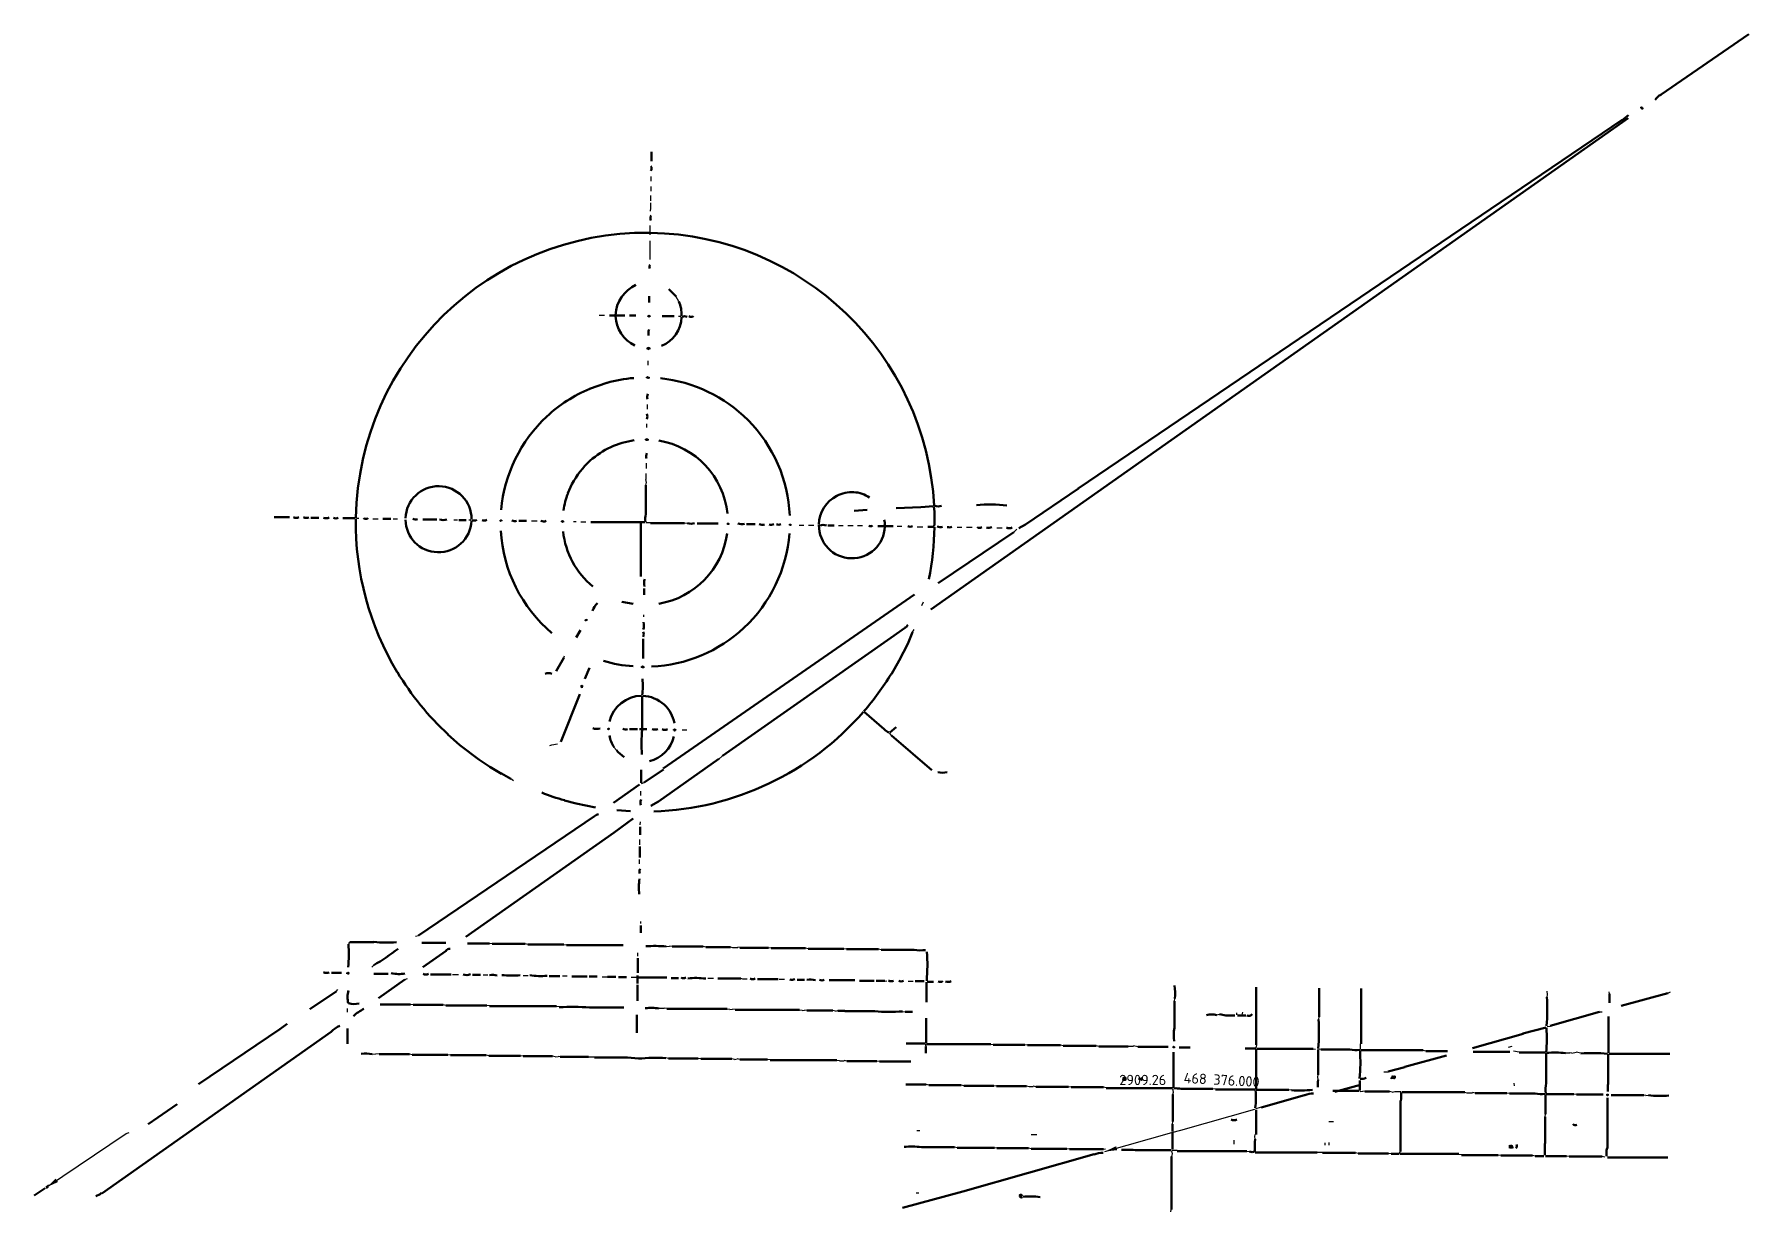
# Model space of a CAD drawing. Header units: millimetres. Extents: x 2 to 417, y 4 to 289.
import ezdxf

# ---------------------------------------------------------------- set-up
doc = ezdxf.new("R2010")
doc.units = ezdxf.units.MM
doc.linetypes.add('DASHED', pattern=[6, 4.5, -1.5])
for name, color, linetype, lineweight in [('DIMS', 4, 'Continuous', 25), ('MAIN', 7, 'Continuous', 50), ('TEXT', 7, 'Continuous', 25), ('THIN', 3, 'Continuous', 25)]:
    doc.layers.add(name, color=color, linetype=linetype, lineweight=lineweight)
doc.styles.add('ESKD', font='isocpeur.ttf', dxfattribs={"oblique": 15})
doc.dimstyles.new('ESKD', dxfattribs={"dimtxt": 5, "dimasz": 3, "dimexe": 2, "dimexo": 0, "dimgap": 1, "dimtad": 1, "dimtxsty": 'ESKD', "dimcen": 2.5, "dimclrd": 256, "dimclre": 256, "dimclrt": 256, "dimadec": 0, "dimazin": 3, "dimtfac": 1, "dimtmove": 0, "dimatfit": 3, "dimlwd": 25, "dimlwe": 25})

msp = doc.modelspace()

# ---------------------------------------------------------------- hatches: boundary and pattern name
at = {"layer": 'DIMS'}
h = msp.add_hatch(color=256, dxfattribs=at)
h.dxf.hatch_style = 1
h.paths.add_polyline_path([(391.16, 271.59), (391.03, 271.47), (390.91, 271.47), (390.78, 271.34), (390.78, 271.09), (390.91, 271.09), (391.03, 270.96), (391.03, 270.83), (391.16, 270.83), (391.29, 270.7), (391.42, 270.83), (391.54, 270.83), (391.67, 270.96), (391.67, 271.21), (391.54, 271.21), (391.42, 271.34), (391.42, 271.47), (391.29, 271.47)])
h = msp.add_hatch(color=256, dxfattribs=at)
h.dxf.hatch_style = 1
h.paths.add_polyline_path([(150.93, 221.16), (150.8, 221.04), (150.67, 221.04), (150.54, 220.91), (150.42, 220.91), (150.42, 220.65), (150.54, 220.65), (150.67, 220.53), (150.8, 220.53), (150.93, 220.4), (151.05, 220.53), (151.18, 220.53), (151.31, 220.65), (151.43, 220.65), (151.43, 220.91), (151.31, 220.91), (151.18, 221.04), (151.05, 221.04)])
h = msp.add_hatch(color=256, dxfattribs=at)
h.dxf.hatch_style = 1
h.paths.add_polyline_path([(150.8, 213.41), (150.67, 213.29), (150.54, 213.29), (150.42, 213.16), (150.29, 213.16), (150.29, 212.78), (150.42, 212.78), (150.54, 212.65), (150.67, 212.65), (150.8, 212.52), (150.93, 212.65), (151.05, 212.65), (151.18, 212.78), (151.31, 212.78), (151.31, 213.16), (151.18, 213.16), (151.05, 213.29), (150.93, 213.29)])
h = msp.add_hatch(color=256, dxfattribs=at)
h.dxf.hatch_style = 1
h.paths.add_polyline_path([(150.54, 206.3), (150.42, 206.17), (150.29, 206.17), (150.16, 206.05), (150.16, 205.79), (150.29, 205.79), (150.42, 205.66), (150.54, 205.66), (150.67, 205.54), (150.8, 205.54), (150.93, 205.66), (151.05, 205.66), (151.18, 205.79), (151.18, 206.05), (151.05, 206.05), (150.93, 206.17), (150.8, 206.17), (150.67, 206.3)])
h = msp.add_hatch(color=256, dxfattribs=at)
h.dxf.hatch_style = 1
h.paths.add_polyline_path([(150.42, 191.31), (150.29, 191.18), (150.16, 191.18), (150.04, 191.06), (149.91, 191.06), (149.91, 190.8), (150.04, 190.67), (150.16, 190.67), (150.29, 190.55), (150.54, 190.55), (150.67, 190.67), (150.8, 190.67), (150.93, 190.8), (150.93, 191.06), (150.8, 191.06), (150.67, 191.18), (150.54, 191.18)])
h = msp.add_hatch(color=256, dxfattribs=at)
h.dxf.hatch_style = 1
h.paths.add_polyline_path([(114.97, 171.62), (114.85, 171.49), (114.72, 171.49), (114.72, 171.11), (114.85, 171.11), (114.97, 170.98), (115.1, 170.98), (115.23, 171.11), (115.35, 171.11), (115.48, 171.24), (115.48, 171.49), (115.35, 171.49), (115.23, 171.62)])
h = msp.add_hatch(color=256, dxfattribs=at)
h.dxf.hatch_style = 1
h.paths.add_polyline_path([(129.96, 171.49), (129.84, 171.37), (129.71, 171.37), (129.58, 171.24), (129.58, 170.98), (129.71, 170.86), (129.84, 170.86), (129.96, 170.73), (130.09, 170.73), (130.22, 170.86), (130.34, 170.86), (130.47, 170.98), (130.47, 171.24), (130.34, 171.24), (130.22, 171.37), (130.09, 171.37)])
h = msp.add_hatch(color=256, dxfattribs=at)
h.dxf.hatch_style = 1
h.paths.add_polyline_path([(169.98, 170.86), (169.85, 170.73), (169.73, 170.73), (169.73, 170.35), (169.85, 170.35), (169.98, 170.22), (170.24, 170.22), (170.36, 170.35), (170.49, 170.35), (170.49, 170.6), (170.36, 170.73), (170.24, 170.73), (170.11, 170.86)])
h = msp.add_hatch(color=256, dxfattribs=at)
h.dxf.hatch_style = 1
h.paths.add_polyline_path([(184.97, 170.6), (184.85, 170.48), (184.72, 170.48), (184.72, 170.22), (184.85, 170.1), (184.97, 170.1), (185.1, 169.97), (185.23, 169.97), (185.35, 170.1), (185.48, 170.1), (185.48, 170.48), (185.35, 170.48), (185.23, 170.6)])
h = msp.add_hatch(color=256, dxfattribs=at)
h.dxf.hatch_style = 1
h.paths.add_polyline_path([(135.81, 147.61), (135.68, 147.48), (135.55, 147.48), (135.43, 147.36), (135.3, 147.36), (135.3, 147.1), (135.43, 146.98), (135.55, 146.98), (135.68, 146.85), (135.81, 146.98), (135.93, 146.98), (136.06, 147.1), (136.06, 147.48), (135.93, 147.48)])
h = msp.add_hatch(color=256, dxfattribs=at)
h.dxf.hatch_style = 1
h.paths.add_polyline_path([(149.4, 136.3), (149.27, 136.18), (149.15, 136.18), (149.02, 136.05), (148.89, 136.05), (148.89, 135.8), (149.02, 135.67), (149.15, 135.67), (149.27, 135.54), (149.66, 135.54), (149.78, 135.67), (149.91, 135.67), (149.91, 136.05), (149.78, 136.05), (149.66, 136.18), (149.53, 136.18)])
h = msp.add_hatch(color=256, dxfattribs=at)
h.dxf.hatch_style = 1
h.paths.add_polyline_path([(134.54, 131.6), (134.41, 131.48), (134.28, 131.48), (134.28, 131.1), (134.41, 130.97), (134.41, 130.84), (134.54, 130.84), (134.66, 130.72), (134.79, 130.84), (134.92, 130.84), (134.92, 130.97), (135.05, 131.1), (135.05, 131.48), (134.92, 131.48), (134.79, 131.6), (134.66, 131.48)])
h = msp.add_hatch(color=256, dxfattribs=at)
h.dxf.hatch_style = 1
h.paths.add_polyline_path([(141.02, 121.19), (140.89, 121.06), (140.76, 121.06), (140.76, 120.68), (140.89, 120.68), (141.02, 120.55), (141.14, 120.55), (141.27, 120.68), (141.4, 120.68), (141.52, 120.81), (141.52, 121.06), (141.4, 121.06), (141.27, 121.19)])
h = msp.add_hatch(color=256, dxfattribs=at)
h.dxf.hatch_style = 1
h.paths.add_polyline_path([(157.15, 121.06), (157.02, 120.93), (156.9, 120.93), (156.77, 120.81), (156.64, 120.81), (156.64, 120.55), (156.77, 120.55), (156.9, 120.43), (156.9, 120.3), (157.02, 120.3), (157.15, 120.17), (157.28, 120.3), (157.4, 120.3), (157.4, 120.43), (157.53, 120.55), (157.66, 120.55), (157.66, 120.81), (157.53, 120.81), (157.4, 120.93), (157.28, 120.93)])
h = msp.add_hatch(color=256, dxfattribs=at)
h.dxf.hatch_style = 1
h.paths.add_polyline_path([(78, 62.12), (77.88, 61.99), (77.75, 61.99), (77.62, 61.86), (77.62, 61.61), (77.75, 61.61), (77.88, 61.48), (78, 61.48), (78.13, 61.36), (78.26, 61.48), (78.38, 61.48), (78.38, 61.61), (78.51, 61.74), (78.51, 61.99), (78.38, 61.99), (78.26, 62.12)])
h = msp.add_hatch(color=256, dxfattribs=at)
h.dxf.hatch_style = 1
h.paths.add_polyline_path([(277.84, 44.21), (277.71, 44.08), (277.59, 44.08), (277.59, 43.7), (277.71, 43.7), (277.84, 43.57), (278.09, 43.57), (278.22, 43.7), (278.35, 43.7), (278.35, 43.95), (278.22, 44.08), (278.09, 44.08), (277.97, 44.21)])
h = msp.add_hatch(color=256, dxfattribs=at)
h.dxf.hatch_style = 1
h.paths.add_polyline_path([(265.77, 36.71), (265.64, 36.59), (265.52, 36.59), (265.52, 36.2), (265.39, 36.08), (265.39, 35.82), (265.52, 35.82), (265.64, 35.7), (266.28, 35.7), (266.41, 35.82), (266.53, 35.82), (266.53, 36.59), (266.41, 36.59), (266.28, 36.71)])
h = msp.add_hatch(color=256, dxfattribs=at)
h.dxf.hatch_style = 1
h.paths.add_polyline_path([(270.22, 36.71), (270.09, 36.59), (269.96, 36.59), (269.84, 36.46), (269.71, 36.46), (269.58, 36.59), (269.46, 36.46), (269.33, 36.46), (269.33, 35.95), (269.46, 35.95), (269.58, 35.82), (269.71, 35.95), (269.84, 35.82), (269.96, 35.82), (270.09, 35.7), (270.22, 35.7), (270.34, 35.82), (270.47, 35.82), (270.47, 36.59), (270.34, 36.59)])
h = msp.add_hatch(color=256, dxfattribs=at)
h.dxf.hatch_style = 1
h.paths.add_polyline_path([(330.82, 37.09), (330.69, 36.97), (330.56, 36.97), (330.56, 36.71), (330.31, 36.46), (330.31, 36.2), (330.44, 36.2), (330.56, 36.08), (330.69, 36.2), (331.07, 36.2), (331.2, 36.08), (331.32, 36.08), (331.45, 36.2), (331.58, 36.2), (331.58, 36.33), (331.71, 36.46), (331.71, 36.84), (331.58, 36.97), (331.45, 36.97), (331.32, 37.09), (331.2, 37.09), (331.07, 36.97), (330.94, 36.97)])
h = msp.add_hatch(color=256, dxfattribs=at)
h.dxf.hatch_style = 1
h.paths.add_polyline_path([(382.78, 32.65), (382.65, 32.52), (382.52, 32.52), (382.52, 32.14), (382.65, 32.14), (382.78, 32.01), (383.03, 32.01), (383.16, 32.14), (383.28, 32.14), (383.28, 32.52), (383.16, 32.52), (383.03, 32.65)])
h = msp.add_hatch(color=256, dxfattribs=at)
h.dxf.hatch_style = 1
h.paths.add_polyline_path([(359.27, 20.33), (359.15, 20.2), (359.02, 20.2), (359.02, 19.44), (359.15, 19.44), (359.27, 19.31), (359.91, 19.31), (360.04, 19.44), (360.16, 19.44), (360.16, 19.82), (360.04, 19.94), (360.04, 20.07), (359.91, 20.2), (359.78, 20.2), (359.66, 20.33), (359.53, 20.33), (359.4, 20.2)])

# ---------------------------------------------------------------- linework, layer by layer
at = {"layer": 'MAIN'}
for p, q in [((395.86, 274.44), (417.08, 289)), ((219.11, 149.82), (387.87, 268.71)), ((254.82, 179.11), (386.43, 268.29)), ((386.46, 268.24), (387.99, 269.43)), ((151.56, 258.26), (151.56, 260.54)), ((150.99, 224.08), (150.99, 225.61)), ((157.53, 225.52), (155.71, 227.34)), ((141.4, 220.91), (145.08, 220.91)), ((146.23, 220.91), (147.75, 220.91)), ((154.1, 220.78), (157.02, 220.78)), ((136.57, 203.23), (140.76, 204.67)), ((131.31, 177.97), (132.28, 180.13)), ((150.16, 172.89), (150.16, 179.88)), ((242.01, 170.4), (254.85, 179.06)), ((210.76, 174.29), (216.73, 174.54)), ((216.73, 174.54), (219.78, 174.8)), ((60.22, 172.13), (63.9, 172.13)), ((69.11, 172), (71.02, 172)), ((76.86, 171.87), (79.78, 171.87)), ((86.52, 171.75), (88.42, 171.75)), ((99.6, 171.56), (96.17, 171.56)), ((106.72, 171.43), (104.93, 171.43)), ((119.42, 171.24), (121.32, 171.24)), ((149.91, 170.92), (136.82, 170.92)), ((148.94, 157.77), (148.94, 170.73)), ((151.31, 170.73), (159.56, 170.73)), ((162.61, 170.6), (167.7, 170.6)), ((174.56, 170.48), (176.59, 170.48)), ((195.77, 170.16), (194.24, 170.16)), ((200.6, 173.65), (203.77, 173.91)), ((240.46, 169.45), (242.04, 170.36)), ((206.32, 169.97), (210, 169.97)), ((218.38, 169.84), (219.91, 169.84)), ((220.91, 156.14), (239.21, 168.54)), ((149.78, 153.33), (149.78, 154.85)), ((147.11, 151.17), (144.32, 151.68)), ((154.32, 111.34), (215.22, 153.41)), ((210.25, 143.49), (212.79, 145.3)), ((133.29, 143.02), (134.33, 144.83)), ((149.53, 137.96), (149.53, 142.66)), ((168.71, 114.38), (210.25, 143.49)), ((211.5, 137.45), (213.56, 141.51)), ((213.56, 141.51), (214.73, 144.31)), ((128.47, 134.89), (130.32, 138.1)), ((209.58, 134.14), (211.49, 137.45)), ((135.43, 133), (136.54, 135.67)), ((129.58, 117.76), (134.16, 129.32)), ((149.27, 120.93), (149.27, 128.81)), ((207.84, 120.81), (203.01, 125)), ((146.23, 120.81), (148.13, 120.81)), ((148.64, 120.81), (150.42, 120.81)), ((209.24, 120.04), (210.76, 121.32)), ((105.19, 117), (102.27, 119.54)), ((109.76, 113.49), (105.19, 117)), ((219.4, 110.9), (209.62, 119.28)), ((112.43, 111.71), (109.76, 113.49)), ((153.22, 103.37), (167.83, 113.63)), ((115.24, 110.06), (112.42, 111.69)), ((117.49, 108.79), (115.25, 110.08)), ((149.02, 107.85), (149.02, 111.03)), ((149.78, 107.95), (154.48, 111.1)), ((142.31, 103.04), (148.63, 107.41)), ((95.16, 70.93), (137.73, 99.78)), ((133.27, 102.85), (130.47, 103.6)), ((137.97, 101.88), (133.27, 102.84)), ((146.48, 100.99), (143.18, 101.24)), ((151.41, 102.29), (153.23, 103.34)), ((106.6, 70.62), (142.54, 95.87)), ((142.54, 95.86), (147.11, 99.21)), ((148.77, 95.27), (148.77, 97.18)), ((148.7, 89.81), (148.7, 92.48)), ((148.94, 71.52), (148.94, 73.3)), ((78.51, 69.32), (84.36, 69.32)), ((95.92, 69.11), (101.76, 69.11)), ((96.22, 63.24), (101.81, 67.18)), ((106.97, 68.98), (112.3, 68.98)), ((112.94, 68.85), (120.94, 68.85)), ((121.58, 68.72), (130.34, 68.72)), ((144.7, 68.53), (130.98, 68.53)), ((156.52, 68.22), (164.01, 68.22)), ((164.65, 68.09), (170.62, 68.09)), ((172.9, 67.96), (179.89, 67.96)), ((180.53, 67.83), (188.78, 67.83)), ((189.42, 67.71), (198.06, 67.71)), ((198.69, 67.58), (206.44, 67.58)), ((207.08, 67.45), (215.08, 67.45)), ((148.26, 61.86), (148.26, 65.42)), ((74.07, 61.86), (76.48, 61.86)), ((86.01, 61.67), (84.35, 61.67)), ((85.5, 55.77), (91.85, 60.29)), ((86.01, 61.61), (87.79, 61.61)), ((98.08, 61.48), (103.03, 61.48)), ((108.24, 61.36), (110.15, 61.36)), ((126.79, 61.1), (129.33, 61.1)), ((132.25, 60.98), (135.93, 60.98)), ((136.44, 60.98), (138.35, 60.98)), ((142.92, 60.9), (140.89, 60.9)), ((143.56, 60.85), (145.46, 60.85)), ((148.13, 59.32), (148.13, 61.23)), ((148.13, 55.13), (148.13, 58.94)), ((148.26, 60.72), (155.25, 60.72)), ((156.26, 60.59), (158.04, 60.59)), ((167.57, 60.47), (173.16, 60.47)), ((177.22, 60.34), (182.18, 60.34)), ((186.75, 60.21), (188.53, 60.21)), ((194.5, 60.09), (200.73, 60.09)), ((201.87, 59.96), (205.43, 59.96)), ((207.97, 59.91), (205.93, 59.91)), ((215.34, 59.83), (217.5, 59.83)), ((218.13, 54.75), (218.13, 59.58)), ((218.26, 59.7), (219.78, 59.7)), ((297.91, 44.46), (297.91, 58.43)), ((313.16, 51.19), (313.16, 58.18)), ((68.87, 53.09), (75.22, 57.38)), ((85.88, 54.24), (93.25, 54.24)), ((93.88, 54.12), (101.13, 54.12)), ((101.76, 53.99), (111.67, 53.99)), ((278.09, 48.53), (278.09, 55)), ((323.26, 44.71), (323.26, 58.05)), ((383.35, 54.62), (383.35, 56.79)), ((386.19, 53.91), (397.53, 56.94)), ((128.57, 53.8), (112.3, 53.8)), ((144.83, 53.48), (136.57, 53.48)), ((148, 47.38), (148, 51.7)), ((169.86, 53.16), (155.24, 53.16)), ((187.39, 52.91), (171.76, 52.91)), ((189.17, 52.72), (195.39, 52.72)), ((198.31, 52.65), (196.66, 52.65)), ((198.31, 52.59), (205.55, 52.59)), ((212.92, 52.4), (214.7, 52.4)), ((218, 44.84), (218, 50.94)), ((290.54, 51.57), (289.02, 51.83)), ((290.54, 51.57), (292.7, 51.57)), ((293.34, 51.57), (295.37, 51.57)), ((369.05, 49.02), (380.99, 52.43)), ((383.15, 42.43), (383.15, 51.32)), ((18.49, 8.49), (74, 47.59)), ((41.92, 34.93), (61.62, 48.2)), ((61.62, 48.2), (63.39, 49.54)), ((77.94, 44.71), (77.94, 48.4)), ((350.27, 43.66), (362.46, 47.14)), ((362.45, 47.17), (368.04, 48.66)), ((85.63, 42.17), (92.99, 42.17)), ((93.63, 42.05), (102.27, 42.05)), ((102.9, 41.92), (111.54, 41.92)), ((112.18, 41.79), (119.8, 41.79)), ((120.44, 41.67), (127.55, 41.67)), ((129.46, 41.54), (136.32, 41.54)), ((217.75, 44.78), (213.18, 44.78)), ((217.93, 42.43), (217.93, 44.08)), ((233.63, 44.65), (218.13, 44.65)), ((234.26, 44.46), (241.89, 44.46)), ((242.52, 44.33), (250.53, 44.33)), ((251.16, 44.21), (259.17, 44.21)), ((259.8, 44.08), (266.91, 44.08)), ((269.2, 43.95), (276.57, 43.95)), ((277.9, 40.27), (277.9, 42.68)), ((279.24, 43.83), (281.91, 43.83)), ((295.25, 43.57), (297.79, 43.57)), ((297.85, 33.66), (297.85, 43.45)), ((311.63, 43.51), (298.04, 43.51)), ((312.9, 37.22), (312.9, 43.32)), ((313.54, 43.32), (320.53, 43.32)), ((338.31, 43.13), (323.19, 43.13)), ((333.84, 39.15), (343.91, 41.85)), ((338.95, 42.94), (344.16, 42.94)), ((359.27, 42.75), (350.38, 42.75)), ((367.91, 42.62), (361.56, 42.62)), ((368.04, 35.19), (368.04, 42.43)), ((383.03, 34.81), (383.03, 42.17)), ((398.02, 42.24), (383.28, 42.24)), ((137.71, 41.41), (145.72, 41.41)), ((148.38, 41.16), (145.72, 41.41)), ((155.63, 41.16), (162.87, 41.16)), ((163.5, 41.03), (171, 41.03)), ((172.9, 40.9), (179.64, 40.9)), ((196.41, 40.71), (180.27, 40.71)), ((198.82, 40.52), (206.06, 40.52)), ((214.32, 40.4), (206.7, 40.4)), ((277.84, 34.04), (277.84, 40.27)), ((329.8, 37.97), (333.87, 39.06)), ((213.05, 34.81), (218, 34.81)), ((218.64, 34.68), (226.52, 34.68)), ((227.15, 34.55), (234.39, 34.55)), ((235.03, 34.43), (242.27, 34.43)), ((244.56, 34.3), (252.43, 34.3)), ((253.07, 34.17), (260.94, 34.17)), ((277.59, 33.98), (261.58, 33.98)), ((279.75, 33.79), (287.37, 33.79)), ((288, 33.66), (296.01, 33.66)), ((297.66, 33.6), (296, 33.6)), ((297.91, 33.54), (305.79, 33.54)), ((316.46, 33.28), (322.81, 33.28)), ((316.9, 33.08), (323.12, 34.74)), ((322.94, 33.41), (322.94, 35.82)), ((382.97, 33.15), (382.97, 34.81)), ((29.72, 25.26), (36.71, 30.08)), ((277.71, 25.91), (277.71, 32.39)), ((299.06, 29.29), (309.6, 32.29)), ((324.21, 33.16), (330.18, 33.16)), ((332.79, 18.67), (332.79, 30.87)), ((348.35, 32.96), (333.1, 32.96)), ((350.89, 32.77), (358.51, 32.77)), ((359.15, 32.65), (365.37, 32.65)), ((367.91, 27.69), (367.91, 32.39)), ((368.04, 32.52), (374.77, 32.52)), ((375.41, 32.39), (381.89, 32.39)), ((382.93, 19.43), (382.93, 31.63)), ((383.79, 32.27), (391.67, 32.27)), ((277.59, 23.5), (277.59, 25.28)), ((297.91, 22.74), (297.91, 28.71)), ((367.79, 20.58), (367.79, 27.06)), ((277.59, 19.18), (277.59, 23.12)), ((216.86, 19.69), (224.86, 19.69)), ((225.5, 19.56), (234.52, 19.56)), ((226.9, 8.97), (258.66, 17.96)), ((235.15, 19.44), (242.78, 19.44)), ((243.41, 19.31), (252.05, 19.31)), ((252.69, 19.18), (260.94, 19.18)), ((269.07, 18.93), (277.33, 18.93)), ((277.4, 4.57), (277.4, 17.4)), ((295.63, 18.74), (278.73, 18.74)), ((312.65, 18.38), (297.66, 18.38)), ((313.92, 18.29), (321.92, 18.29)), ((322.56, 18.17), (329.93, 18.17)), ((330.56, 18.04), (332.47, 18.04)), ((346.95, 18.08), (332.72, 18.08)), ((347.59, 17.78), (356.48, 17.78)), ((357.11, 17.66), (364.74, 17.66)), ((365.37, 17.53), (367.53, 17.53)), ((367.72, 17.78), (367.72, 20.58)), ((367.91, 17.53), (372.99, 17.53)), ((373.63, 17.4), (381.63, 17.4)), ((397.51, 17.21), (382.9, 17.21)), ((2.16, 8), (4.82, 9.79)), ((212.27, 5), (226.91, 8.92))]:
    msp.add_line(p, q, dxfattribs=at)
for centre, radius, start, end in [((396.63, 272.12), 2.37, 108.4007, 155.2897), ((150.44, 256.54), 1.11, 330.0222, 29.9778), ((152.88, 244.46), 1.61, 153.7449, 199.5603), ((150.27, 170.68), 70.29, 89.3613, 178.9229), ((150.21, 171.12), 69.83, 3.1213, 89.1043), ((151.91, 232.71), 0.887, 144.5625, 203.6187), ((151.21, 220.68), 8.39, 114.1124, 177.5513), ((152.08, 221.36), 6.73, 356.1171, 26.1439), ((150.93, 221.01), 8.08, 181.6198, 244.9494), ((150.95, 220.86), 7.88, 292.4406, 357.6043), ((159.58, 219.03), 1.72, 69.1976, 111.9232), ((161.15, 221.7), 1.08, 238.0577, 301.9423), ((153.75, 216.63), 2.97, 161.0052, 190.5988), ((149.74, 173.27), 32.64, 94.3915, 105.951), ((150.12, 170.98), 34.95, 44.8099, 84.0765), ((149.98, 170.98), 34.9, 112.5779, 133.0138), ((152.12, 201.27), 1.61, 153.7449, 199.5603), ((150.38, 170.69), 35.39, 133.172, 174.7987), ((149.21, 196.52), 1.34, 332.2942, 27.7058), ((150.19, 171.04), 34.84, 2.4219, 44.8169), ((150.11, 170.79), 20.14, 97.8123, 131.6999), ((151.86, 186.91), 1.61, 153.7449, 199.5603), ((150.08, 170.99), 19.94, 5.8287, 80.6032), ((150.63, 170.5), 20.71, 132.2282, 152.303), ((100, 171.65), 7.99, 359.7874, 178.3979), ((152.18, 170.11), 22.28, 159.3702, 170.526), ((199.99, 170.22), 7.93, 116.8249, 179.0705), ((200.3, 169.23), 8.97, 88.8804, 115.708), ((200.38, 171.51), 6.66, 53.7288, 89.2092), ((197.41, 171.92), 22.65, 355.0802, 6.9757), ((220.78, 177.3), 2.55, 253.4375, 290.8177), ((233.33, 135.95), 39.25, 83.8167, 94.581), ((65.55, 173.27), 1.31, 240.9778, 299.0222), ((68.04, 173.57), 1.61, 243.7488, 289.5577), ((72.78, 173.55), 1.69, 248.2158, 296.7996), ((75.15, 172.92), 1.08, 238.0577, 301.9423), ((150.67, 170.99), 70.72, 179.3866, 210.9253), ((82.39, 172.79), 1.08, 238.0577, 301.9423), ((99.96, 171.63), 7.97, 180.9656, 268.3421), ((94.4, 172.93), 1.35, 241.2586, 290.7745), ((100.06, 171.6), 7.93, 267.5877, 357.393), ((101.13, 173.92), 2.47, 248.8882, 291.1118), ((108.61, 172.67), 1.35, 249.2255, 298.7414), ((111.02, 172.67), 1.35, 249.2255, 298.7414), ((118.42, 172.55), 1.35, 241.2586, 290.7745), ((125.47, 172.5), 1.4, 240.5968, 293.9576), ((155.63, 171.64), 5.61, 167.0822, 186.633), ((161.01, 173.47), 2.91, 254.2576, 289.4703), ((173.3, 172.99), 2.55, 249.1823, 286.5625), ((178.32, 171.92), 1.61, 243.7488, 289.5577), ((180.51, 171.66), 1.35, 249.2255, 298.7414), ((182.23, 171.42), 1.1, 247.8772, 301.744), ((200.04, 170.19), 8, 179.7455, 357.5038), ((192.96, 167.71), 2.55, 69.1823, 106.5625), ((206.11, 170.72), 1.9, 341.5388, 24.1572), ((150.08, 170.89), 35.09, 183.3751, 229.8263), ((149.87, 170.75), 19.83, 185.9719, 230.8425), ((150.03, 170.91), 19.98, 279.5131, 352.1864), ((149.75, 171.06), 35.29, 313.1989, 355.3389), ((204.53, 170.82), 0.887, 246.3841, 305.4324), ((214.13, 170.89), 1.08, 238.0577, 301.9423), ((155.52, 170.23), 64.48, 348.2804, 359.5401), ((221.39, 171.06), 1.35, 239.3185, 294.279), ((223.58, 171.02), 1.35, 249.2255, 298.7414), ((230.9, 170.63), 1.08, 238.0577, 301.9423), ((233.17, 171.16), 1.61, 250.4423, 296.2512), ((238.14, 171.22), 1.75, 246.7846, 293.2154), ((152.65, 156.17), 2.91, 160.5267, 195.7447), ((141.31, 148.16), 4.25, 132.1153, 161.7093), ((146.79, 145.91), 2.91, 340.5267, 15.7447), ((150.12, 170.68), 34.73, 272.372, 313.1911), ((212.22, 146.7), 1.48, 292.1967, 335.2122), ((148.32, 143.8), 1.34, 332.2942, 27.7058), ((148.81, 165.93), 29.91, 252.6469, 266.7482), ((148.76, 169.84), 68.46, 210.926, 227.2573), ((126.6, 132.24), 2.18, 67.9372, 112.0628), ((134.87, 131.23), 14.56, 351.4297, 6.939), ((146.68, 173.21), 74, 319.5168, 328.1528), ((149.31, 120.74), 8.19, 91.1652, 166.0313), ((148.96, 120.46), 8.48, 48.1775, 87.0095), ((149.9, 171.01), 70.11, 271.7673, 319.0274), ((148.96, 120.74), 8.27, 10.9962, 46.8911), ((138.3, 123.8), 2.91, 250.5297, 285.7424), ((145.22, 122.11), 1.35, 241.2586, 290.7745), ((183.55, 117.3), 34.44, 174.3641, 184.3023), ((152.35, 122.65), 1.93, 250.3149, 291.9092), ((154.74, 121.95), 1.31, 240.9778, 299.0222), ((209.83, 122.38), 2.5, 218.4286, 250.1768), ((147.36, 120.06), 6.04, 187.4603, 216.1287), ((149.07, 121), 8.14, 284.0513, 346.1144), ((150.07, 121.81), 9.28, 220.9019, 236.5135), ((221.95, 113.76), 3.49, 251.0813, 288.5633), ((138.9, 138.04), 35.39, 246.8404, 256.2438), ((150.75, 103.01), 1.9, 155.8428, 198.4612), ((138.94, 98.44), 1.81, 96.686, 132.1382), ((163.69, 82.42), 15.21, 171.7397, 185.6386), ((149.95, 86.37), 1.35, 151.2543, 200.7772), ((47.65, 66.45), 30.64, 354.0186, 4.477), ((59.79, 106.25), 49.09, 299.9907, 308.2682), ((87.49, 102.85), 33.65, 264.6592, 273.9667), ((102.93, 66.12), 1.6, 95.6228, 136.0311), ((152.37, 41.63), 26.75, 84.095, 94.7176), ((216.76, 77.33), 10.02, 260.327, 276.3482), ((171.32, 63.78), 46.98, 355.3307, 3.8552), ((72.94, 63.54), 1.69, 243.2004, 291.7842), ((90.42, 70.77), 9.19, 258.3237, 279.0295), ((96.97, 62.93), 1.47, 243.0976, 294.5368), ((106.7, 63.88), 2.54, 252.6635, 293.253), ((113.06, 56.32), 5.06, 76.8594, 98.5666), ((117.84, 81.24), 20.05, 262.8655, 275.5845), ((124.68, 77.9), 16.81, 261.151, 275.4339), ((159.25, 61.64), 1.08, 238.0577, 301.9423), ((162.29, 43.41), 17.22, 82.122, 96.504), ((176.02, 61.38), 1.08, 238.0577, 301.9423), ((185.53, 61.78), 1.61, 250.4423, 296.2512), ((189.97, 55.57), 4.67, 74.8314, 99.9027), ((192.79, 61.13), 1.08, 238.0577, 301.9423), ((209.58, 61.18), 1.35, 239.3185, 294.279), ((211.97, 60.88), 1.08, 238.0577, 301.9423), ((221.42, 61.01), 1.35, 249.2255, 298.7414), ((223.32, 61.56), 1.9, 251.5413, 294.1536), ((268.33, 57.03), 9.93, 352.0292, 10.3877), ((83.19, 55.96), 5.23, 162.1668, 195.9957), ((79.61, 60.29), 5.97, 256.1285, 281.378), ((323.32, 53.11), 45.01, 354.802, 3.6982), ((85.33, 45.43), 8.41, 113.8435, 134.5849), ((132.59, 4.62), 49.03, 85.3445, 93.9581), ((151.43, 40.32), 13.06, 81.5836, 96.1001), ((209.19, 99.25), 46.82, 265.5442, 273.7884), ((287.08, 47.15), 4.67, 74.0421, 105.2597), ((296.08, 52.48), 1.04, 243.7033, 321.4064), ((267.39, 47.46), 45.68, 355.1181, 3.8844), ((78.57, 43.07), 6.46, 112.5082, 135.0841), ((290.3, 46.66), 12.36, 171.2922, 186.0478), ((334.25, 45.94), 33.95, 354.4978, 4.3653), ((82.35, 33.02), 9.3, 79.9585, 96.4397), ((322.02, 51.12), 7.95, 259.1378, 276.5935), ((276.39, 40.36), 46.7, 355.0572, 3.319), ((370.18, 19.4), 23.19, 83.6547, 94.9684), ((378.99, -3.84), 46.29, 85.1513, 93.1729), ((152.5, 0.26), 41.05, 86.5212, 95.7418), ((278.55, 28.82), 5.11, 76.4693, 96.5274), ((278.89, 31.65), 18.92, 352.6052, 5.3105), ((308.44, 59.19), 25.8, 265.5366, 276.824), ((317.78, 34.74), 5.02, 166.0375, 186.4752), ((323.41, 38.51), 2.31, 261.4512, 297.068), ((376.5, 33.63), 8.61, 169.5613, 186.5236), ((311.65, 27.23), 5.42, 88.8091, 112.0211), ((326.84, 32.18), 6.15, 347.6543, 6.6779), ((366.87, 40.45), 7.95, 259.1378, 276.5935), ((395.56, 58.85), 26.75, 264.095, 274.7176), ((292.54, 27.53), 1.34, 236.9066, 298.661), ((375.13, 25.87), 0.885, 224.086, 295.6126), ((308.28, 19.85), 10.77, 170.6695, 186.2519), ((214.49, -0.04), 19.88, 83.1449, 95.24), ((260.55, 13.24), 5.05, 86.9984, 111.8798), ((266.89, 2.24), 16.84, 82.5481, 95.5314), ((296.82, 20.12), 1.61, 250.4423, 296.2512), ((360.37, 19.94), 0.617, 300.8037, 34.7279), ((388.25, 18.18), 5.61, 167.0822, 186.633), ((16.54, 10.34), 2.53, 281.1536, 316.9914), ((240.91, 7.88), 0.304, 358.5884, 155.7874), ((241.04, 7.92), 0.39, 167.8947, 306.1647), ((243.27, -8.53), 16.31, 81.9043, 96.6432)]:
    msp.add_arc(centre, radius, start, end, dxfattribs=at)
at = {"layer": 'THIN'}
for p, q in [((151.43, 253.43), (151.43, 254.57)), ((151.37, 248.72), (151.37, 250)), ((151.43, 251.01), (151.43, 252.16)), ((151.31, 246.19), (151.41, 246.95)), ((151.36, 246.95), (151.36, 248.22)), ((158.14, 224.34), (157.48, 225.48)), ((138.86, 221.04), (140.13, 221.04)), ((158.04, 220.78), (158.68, 220.78)), ((150.74, 208.96), (150.74, 209.99)), ((150.54, 198.3), (150.54, 199.44)), ((150.42, 193.85), (150.42, 194.74)), ((150.23, 181.27), (150.23, 182.67)), ((150.29, 183.94), (150.29, 185.21)), ((150.29, 180.51), (150.16, 181.27)), ((150.16, 179.88), (150.29, 180.51)), ((80.16, 171.87), (80.67, 171.87)), ((84.1, 171.75), (85.37, 171.75)), ((90.08, 171.68), (89.05, 171.68)), ((103.67, 171.49), (104.56, 171.49)), ((107.35, 171.49), (107.86, 171.49)), ((122.47, 171.24), (123.87, 171.24)), ((132.63, 171.11), (133.27, 171.11)), ((134.41, 170.98), (135.68, 170.98)), ((151.31, 170.79), (150.16, 170.79)), ((160.2, 170.6), (159.56, 170.73)), ((187.26, 170.22), (188.4, 170.22)), ((189.55, 170.22), (190.82, 170.22)), ((196.79, 170.1), (197.93, 170.1)), ((199.07, 170.1), (200.34, 170.1)), ((201.36, 170.1), (202.63, 170.1)), ((211.02, 169.97), (212.16, 169.97)), ((215.84, 169.84), (217.24, 169.84)), ((225.5, 169.71), (226.64, 169.71)), ((227.79, 169.71), (229.18, 169.71)), ((235.15, 169.59), (236.42, 169.59)), ((239.24, 168.5), (239.96, 169.23)), ((216.99, 150.79), (217.37, 151.68)), ((149.66, 147.99), (149.66, 148.5)), ((214.73, 144.31), (215.08, 144.94)), ((130.34, 138.08), (130.47, 138.59)), ((158.93, 120.68), (160.07, 120.68)), ((126.91, 116.87), (127.42, 117.07)), ((127.42, 117.07), (128.82, 117.25)), ((143.05, 115.73), (142.46, 116.49)), ((209.62, 119.28), (209.11, 119.92)), ((167.86, 113.6), (168.68, 114.42)), ((118.15, 108.36), (117.51, 108.84)), ((149.15, 107.72), (149.78, 107.95)), ((148.96, 104.8), (148.96, 105.82)), ((148.77, 97.69), (148.89, 98.45)), ((148.7, 92.86), (148.7, 94.13)), ((148.64, 88.29), (148.64, 89.3)), ((94.39, 70.76), (95.15, 70.93)), ((148.94, 73.81), (148.94, 74.31)), ((78.26, 68.85), (78.51, 69.28)), ((112.94, 68.85), (112.3, 68.98)), ((121.58, 68.72), (120.94, 68.85)), ((130.97, 68.55), (130.34, 68.68)), ((148.26, 65.93), (148.26, 66.69)), ((155.12, 68.22), (155.88, 68.32)), ((156.52, 68.22), (155.88, 68.32)), ((164.65, 68.09), (164.01, 68.22)), ((171.25, 67.96), (170.62, 68.09)), ((171.25, 68.01), (172.4, 68.01)), ((172.91, 67.97), (172.4, 68.08)), ((180.53, 67.83), (179.89, 67.96)), ((189.42, 67.71), (188.78, 67.83)), ((198.69, 67.58), (198.06, 67.71)), ((207.08, 67.45), (206.44, 67.58)), ((83.85, 63.26), (84.36, 63.69)), ((91.85, 60.29), (92.49, 60.47)), ((104.81, 61.42), (103.41, 61.42)), ((110.78, 61.36), (111.92, 61.36)), ((120.44, 61.23), (121.71, 61.23)), ((131.11, 61.04), (129.96, 61.04)), ((139.62, 60.9), (140.89, 60.9)), ((148.01, 60.78), (146.6, 60.78)), ((166.55, 60.53), (165.15, 60.53)), ((173.67, 60.37), (173.16, 60.47)), ((173.66, 60.42), (174.68, 60.42)), ((183.71, 60.28), (182.43, 60.28)), ((207.97, 59.86), (208.48, 59.96)), ((213.68, 59.83), (214.83, 59.83)), ((75.21, 57.39), (75.59, 57.8)), ((93.88, 54.12), (93.25, 54.24)), ((101.76, 53.99), (101.13, 54.12)), ((112.3, 53.86), (111.67, 53.99)), ((278.09, 55), (278.22, 55.64)), ((368.42, 56.66), (368.29, 57.42)), ((368.29, 56.02), (368.42, 56.66)), ((383.41, 56.78), (383.28, 57.29)), ((397.51, 56.99), (398.15, 57.29)), ((78, 52.34), (78, 53.23)), ((129.2, 53.61), (128.57, 53.73)), ((153.34, 53.29), (154.61, 53.29)), ((155.25, 53.23), (154.61, 53.35)), ((170.49, 52.97), (169.85, 53.1)), ((170.49, 52.97), (171.13, 53.1)), ((171.76, 52.96), (171.12, 53.09)), ((188.02, 52.72), (187.39, 52.85)), ((188.02, 52.72), (188.53, 52.82)), ((189.17, 52.72), (188.53, 52.82)), ((196.03, 52.59), (195.39, 52.72)), ((196.03, 52.59), (196.66, 52.72)), ((212.92, 52.34), (212.29, 52.46)), ((288.38, 51.7), (289.02, 51.83)), ((293.21, 51.7), (293.21, 52.21)), ((294.48, 51.7), (294.61, 52.34)), ((313.03, 50.56), (313.16, 51.19)), ((381.63, 52.34), (381, 52.39)), ((368.29, 48.91), (369.06, 48.98)), ((83.97, 42.17), (84.86, 42.3)), ((85.63, 42.17), (84.86, 42.3)), ((93.63, 42.05), (92.99, 42.17)), ((102.9, 41.92), (102.27, 42.05)), ((112.18, 41.79), (111.54, 41.92)), ((120.44, 41.67), (119.8, 41.79)), ((128.19, 41.54), (127.55, 41.67)), ((128.19, 41.54), (128.95, 41.64)), ((129.46, 41.54), (128.95, 41.64)), ((217.98, 44.08), (217.88, 44.59)), ((234.26, 44.44), (233.62, 44.56)), ((242.52, 44.33), (241.89, 44.46)), ((251.16, 44.21), (250.53, 44.33)), ((259.8, 44.08), (259.17, 44.21)), ((266.91, 44.14), (268.19, 44.14)), ((269.2, 43.94), (268.19, 44.22)), ((297.91, 43.7), (298.04, 44.46)), ((312.27, 43.32), (311.63, 43.44)), ((313.54, 43.32), (313.03, 43.44)), ((323.13, 43.31), (323.13, 44.72)), ((338.95, 42.94), (338.31, 43.06)), ((358.96, 43.92), (359.84, 44.15)), ((361.56, 42.68), (360.16, 42.91)), ((372.74, 42.48), (373.76, 42.48)), ((374.26, 42.43), (373.76, 42.53)), ((374.27, 42.42), (375.28, 42.69)), ((376.42, 42.4), (375.29, 42.71)), ((137.72, 41.48), (136.31, 41.48)), ((155.63, 41.16), (154.99, 41.29)), ((163.5, 41.03), (162.87, 41.16)), ((171.63, 40.9), (171, 41.03)), ((171.63, 40.9), (172.27, 41.03)), ((172.9, 40.9), (172.27, 41.03)), ((180.27, 40.78), (179.64, 40.9)), ((197.05, 40.55), (196.41, 40.67)), ((197.04, 40.59), (198.19, 40.59)), ((198.82, 40.52), (198.19, 40.65)), ((206.7, 40.4), (206.06, 40.52)), ((328.78, 37.91), (329.8, 37.91)), ((218.64, 34.68), (218, 34.81)), ((227.15, 34.53), (226.51, 34.66)), ((235.03, 34.43), (234.39, 34.55)), ((242.9, 34.3), (242.27, 34.43)), ((242.9, 34.36), (243.92, 34.36)), ((244.56, 34.3), (243.92, 34.43)), ((253.07, 34.17), (252.43, 34.3)), ((261.58, 34.04), (260.94, 34.17)), ((277.84, 33.03), (277.71, 33.79)), ((288.01, 33.69), (287.37, 33.81)), ((306.43, 33.46), (305.8, 33.59)), ((312.8, 36.71), (312.9, 37.22)), ((312.9, 35.95), (312.8, 36.71)), ((323.07, 33.15), (323.7, 33.25)), ((324.21, 33.16), (323.7, 33.26)), ((360.42, 34.55), (360.29, 35.19)), ((277.71, 32.39), (277.84, 33.03)), ((297.8, 29.04), (299.04, 29.37)), ((330.82, 33.03), (330.18, 33.16)), ((330.82, 33.03), (331.45, 33.13)), ((332.85, 33.08), (331.45, 33.08)), ((348.98, 32.76), (348.35, 32.89)), ((348.98, 32.82), (350.26, 32.82)), ((350.89, 32.77), (350.25, 32.88)), ((359.15, 32.65), (358.51, 32.77)), ((375.41, 32.39), (374.77, 32.52)), ((392.18, 32.16), (391.67, 32.27)), ((392.18, 32.16), (392.81, 32.27)), ((277.59, 25.28), (277.71, 25.91)), ((315.44, 25.86), (316.59, 25.86)), ((367.79, 27.06), (367.91, 27.69)), ((215.72, 23.75), (216.48, 23.75)), ((243.41, 22.74), (244.81, 22.74)), ((292.58, 20.45), (292.58, 21.34)), ((297.56, 22.23), (297.66, 22.74)), ((297.66, 21.6), (297.56, 22.23)), ((315.57, 20.2), (315.57, 20.83)), ((225.5, 19.56), (224.86, 19.69)), ((235.15, 19.44), (234.52, 19.56)), ((243.41, 19.31), (242.78, 19.44)), ((252.69, 19.18), (252.05, 19.31)), ((260.94, 19.18), (261.45, 19.31)), ((277.59, 18.04), (277.46, 18.8)), ((277.46, 17.4), (277.59, 18.04)), ((278.73, 18.86), (277.58, 18.86)), ((296.26, 18.55), (295.63, 18.67)), ((313.92, 18.36), (312.65, 18.36)), ((314.56, 20.2), (314.56, 20.71)), ((322.56, 18.17), (321.92, 18.29)), ((330.56, 18.04), (329.93, 18.17)), ((332.6, 18.17), (332.72, 18.67)), ((347.59, 17.8), (346.95, 17.92)), ((357.11, 17.66), (356.48, 17.78)), ((365.37, 17.53), (364.74, 17.66)), ((373.63, 17.4), (372.99, 17.53)), ((382.27, 17.28), (381.63, 17.4)), ((4.95, 10.04), (5.59, 10.54)), ((5.08, 9.78), (5.59, 10.04)), ((215.59, 8.64), (216.23, 8.64)), ((277.21, 4.07), (277.33, 4.57))]:
    msp.add_line(p, q, dxfattribs=at)
at = {"layer": 'THIN', "linetype": 'DASHED'}
msp.add_line((151.18, 234.5), (151.18, 242.76), dxfattribs=at)

# ---------------------------------------------------------------- texts
at = {"layer": 'TEXT', "style": 'ESKD'}
msp.add_text('468 376.000', height=2.5, rotation=-3.0938, dxfattribs=at).set_placement((280.29, 35.21))
msp.add_text('2909.26', height=2.5, dxfattribs=at).set_placement((264.75, 34.7))

# ---------------------------------------------------------------- leaders
at = {"layer": 'DIMS'}
for points in [[(261.23, 18.62), (277.46, 23.23), (279.62, 23.83), (297.53, 28.84)], [(5.14, 9.98), (24.42, 23), (25.15, 23.25)]]:
    msp.add_leader(points, dimstyle='ESKD', dxfattribs=at)

doc.saveas('drawing.dxf')
